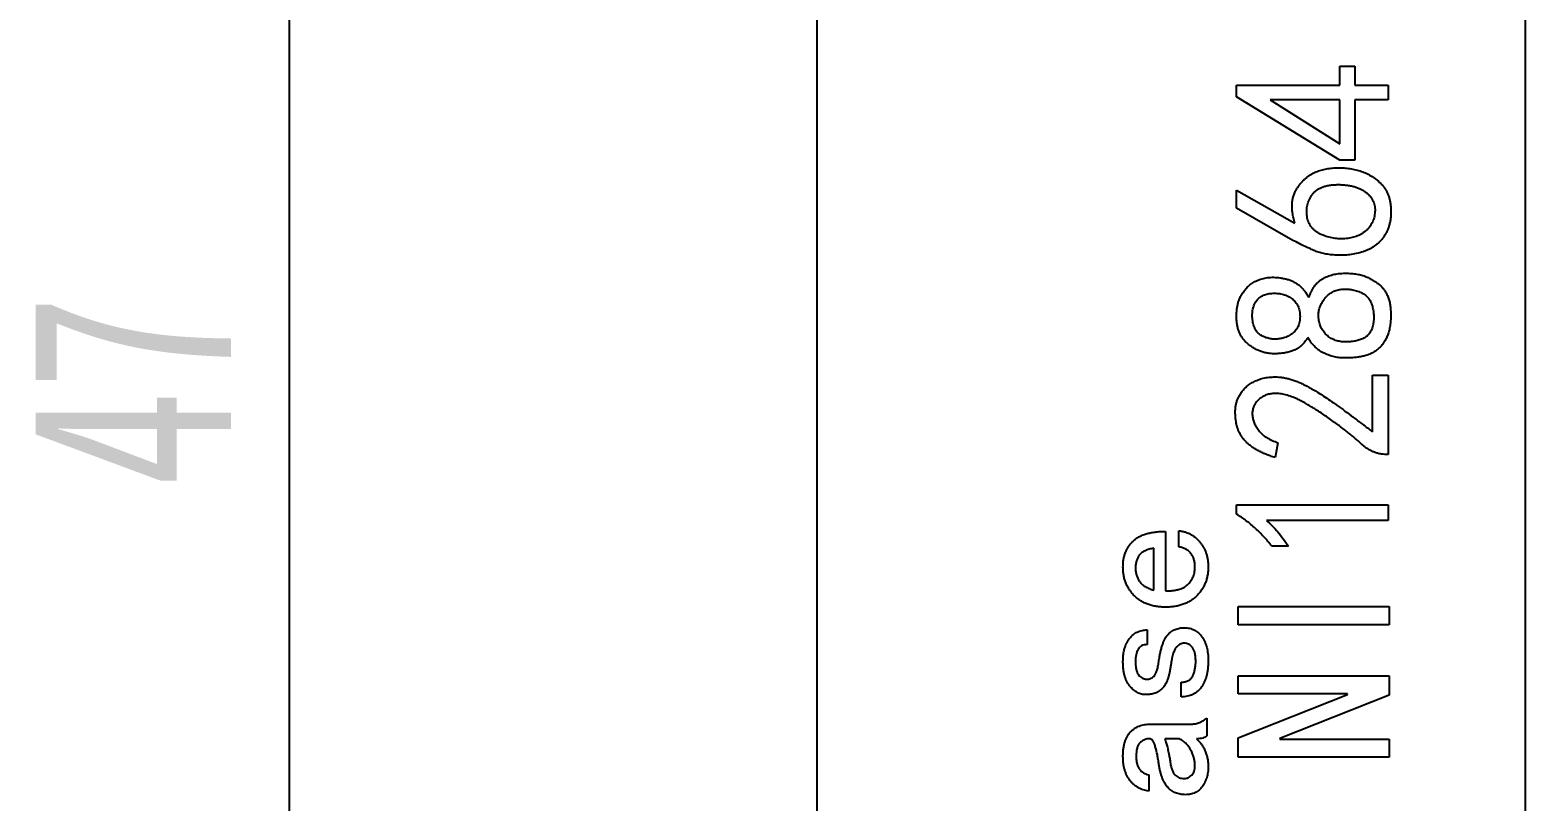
# Model space of a CAD drawing. Header units: millimetres. Extents: x 0 to 1189, y 0 to 841.
# Drawn here: x 325 to 384.5, y 368.1 to 398.8 of the extents above; entities that cross this region are included whole.
import ezdxf

# ---------------------------------------------------------------- set-up
doc = ezdxf.new("R2010")
doc.units = ezdxf.units.MM
doc.layers.add('文字层', color=3, linetype='Continuous')
doc.styles.add('SLDTEXTSTYLE5', font='TXT', dxfattribs={"width": 0.7})
doc.dimstyles.new('SLDDIMSTYLE2', dxfattribs={"dimtxt": 8, "dimasz": 4.08, "dimexe": 0, "dimexo": 0.0625, "dimgap": 2, "dimtad": 2, "dimlfac": 0.5, "dimrnd": 1e-09, "dimzin": 12, "dimdsep": 46, "dimtxsty": 'SLDTEXTSTYLE5', "dimsah": 1, "dimcen": 0.09, "dimadec": 0, "dimazin": 3, "dimtfac": 1, "dimtofl": 0, "dimtmove": 0, "dimatfit": 3, "dimfxl": 1, "dimfrac": 2, "dimtolj": 1, "dimtzin": 12, "dimarcsym": 0})

# ---------------------------------------------------------------- blocks, each defined once
blk = doc.blocks.new('_D_18')
at = {"layer": '文字层', "transparency": 16777216}
for p, q in [((353.136, 428.237), (333.322, 428.237)), ((335.322, 428.237), (335.322, 334.237)), ((367.136, 334.237), (333.322, 334.237))]:
    blk.add_line(p, q, dxfattribs=at)
for points in [[(335.322, 428.237), (334.814, 424.157), (335.83, 424.157)], [(335.322, 334.237), (335.83, 338.317), (334.814, 338.317)]]:
    blk.add_solid(points, dxfattribs=at)
at = {"layer": '文字层', "transparency": 16777216, "insert": (325.009, 380.612), "char_height": 8, "attachment_point": 1, "rotation": 90, "style": 'SLDTEXTSTYLE5'}
blk.add_mtext('47', dxfattribs=at)

msp = doc.modelspace()

# ---------------------------------------------------------------- linework, layer by layer
at = {"color": 7, "linetype": 'Continuous', "lineweight": 25}
for p, q in [((384.496, 417.837), (384.496, 344.637)), ((356.336, 357.837), (356.336, 415.037)), ((377.121, 397.314), (377.717, 397.314)), ((377.121, 396.566), (377.121, 397.314)), ((377.717, 397.314), (377.717, 396.566)), ((373.015, 396.566), (377.121, 396.566)), ((373.015, 396.098), (373.015, 396.566)), ((377.717, 396.566), (379.05, 396.566)), ((379.05, 396.566), (379.05, 395.973)), ((377.121, 393.571), (373.015, 396.098)), ((374.349, 395.973), (377.121, 394.226)), ((377.121, 395.973), (374.349, 395.973)), ((377.121, 394.226), (377.121, 395.973)), ((377.717, 395.973), (377.717, 393.571)), ((379.05, 395.973), (377.717, 395.973)), ((377.717, 393.571), (377.121, 393.571)), ((373.015, 392.386), (375.331, 391.076)), ((373.015, 391.669), (373.015, 392.386)), ((375.261, 390.39), (373.015, 391.669)), ((378.419, 385.026), (379.05, 385.026)), ((378.419, 382.78), (378.419, 385.026)), ((379.05, 385.026), (379.05, 381.876)), ((374.664, 382.343), (374.559, 381.751)), ((379.05, 381.876), (378.91, 381.876)), ((373.015, 379.879), (379.05, 379.879)), ((373.015, 379.505), (373.015, 379.879)), ((379.05, 379.879), (379.05, 379.256)), ((379.05, 379.256), (374.208, 379.256)), ((370.193, 378.817), (370.193, 376.449)), ((370.72, 378.203), (370.72, 378.846)), ((369.726, 376.478), (369.726, 378.145)), ((375.085, 378.226), (374.419, 378.226)), ((373.085, 375.108), (373.085, 375.825)), ((373.085, 375.825), (379.085, 375.825)), ((379.085, 375.825), (379.085, 375.108)), ((369.462, 374.899), (369.462, 374.314)), ((379.085, 375.108), (373.085, 375.108)), ((373.085, 372.363), (373.085, 373.08)), ((373.085, 373.08), (379.085, 373.08)), ((379.085, 373.08), (379.085, 372.3)), ((370.807, 372.238), (370.807, 372.823)), ((377.436, 372.363), (373.085, 372.363)), ((373.085, 370.616), (377.436, 372.332)), ((379.085, 372.3), (374.735, 370.585)), ((377.436, 372.332), (377.436, 372.363)), ((371.831, 371.39), (371.831, 370.688)), ((369.609, 371.156), (371.217, 371.156)), ((373.085, 369.837), (373.085, 370.616)), ((370.749, 370.571), (370.164, 370.571)), ((374.735, 370.585), (374.735, 370.554)), ((374.735, 370.554), (379.085, 370.554)), ((379.085, 370.554), (379.085, 369.837)), ((379.085, 369.837), (373.085, 369.837)), ((369.521, 369.139), (369.521, 368.495))]:
    msp.add_line(p, q, dxfattribs=at)
for points, knots in [([(375.331, 391.076), (375.313, 391.145), (375.277, 391.277), (375.242, 391.472), (375.223, 391.656), (375.222, 391.83), (375.241, 391.993), (375.275, 392.146), (375.327, 392.289), (375.399, 392.418), (375.479, 392.536), (375.563, 392.645), (375.648, 392.746), (375.737, 392.834), (375.827, 392.914), (375.922, 392.982), (376.019, 393.041), (376.153, 393.105), (376.326, 393.168), (376.542, 393.224), (376.766, 393.263), (376.998, 393.278), (377.233, 393.278), (377.468, 393.254), (377.7, 393.215), (377.929, 393.154), (378.153, 393.072), (378.365, 392.959), (378.567, 392.82), (378.724, 392.682), (378.841, 392.559), (378.917, 392.456), (378.984, 392.343), (379.04, 392.222), (379.086, 392.093), (379.119, 391.954), (379.144, 391.807), (379.157, 391.653), (379.162, 391.498), (379.153, 391.347), (379.137, 391.201), (379.11, 391.061), (379.07, 390.927), (379.023, 390.799), (378.962, 390.677), (378.893, 390.561), (378.816, 390.452), (378.729, 390.353), (378.636, 390.26), (378.534, 390.178), (378.425, 390.103), (378.306, 390.04), (378.182, 389.982), (378.006, 389.922), (377.785, 389.862), (377.519, 389.813), (377.256, 389.79), (377.083, 389.795), (376.997, 389.798)], [0, 0, 0, 0, 0.022107, 0.042779, 0.061998, 0.080038, 0.097099, 0.113385, 0.129006, 0.144421, 0.159469, 0.173793, 0.187549, 0.200592, 0.213186, 0.225233, 0.237096, 0.248561, 0.271564, 0.294692, 0.318351, 0.342694, 0.36738, 0.391904, 0.41641, 0.441119, 0.465884, 0.490882, 0.51624, 0.542576, 0.555916, 0.56929, 0.582851, 0.596749, 0.610991, 0.625795, 0.641337, 0.657682, 0.674099, 0.689854, 0.705147, 0.719937, 0.734488, 0.748697, 0.762891, 0.776941, 0.790943, 0.804596, 0.818311, 0.831911, 0.84568, 0.859579, 0.873903, 0.888574, 0.917661, 0.945782, 0.973142, 1, 1, 1, 1]), ([(378.155, 390.764), (378.182, 390.787), (378.235, 390.835), (378.304, 390.915), (378.364, 391), (378.417, 391.091), (378.457, 391.189), (378.489, 391.291), (378.513, 391.4), (378.525, 391.513), (378.529, 391.626), (378.517, 391.737), (378.494, 391.843), (378.456, 391.943), (378.404, 392.039), (378.341, 392.13), (378.262, 392.215), (378.174, 392.295), (378.072, 392.368), (377.958, 392.432), (377.833, 392.485), (377.698, 392.53), (377.551, 392.562), (377.394, 392.588), (377.226, 392.601), (377.051, 392.607), (376.877, 392.6), (376.714, 392.583), (376.564, 392.554), (376.43, 392.51), (376.308, 392.457), (376.201, 392.388), (376.107, 392.309), (376.031, 392.216), (375.967, 392.118), (375.913, 392.016), (375.87, 391.91), (375.839, 391.802), (375.816, 391.691), (375.808, 391.577), (375.809, 391.46), (375.82, 391.341), (375.842, 391.225), (375.88, 391.117), (375.926, 391.015), (375.986, 390.922), (376.06, 390.839), (376.144, 390.763), (376.241, 390.695), (376.385, 390.619), (376.577, 390.542), (376.817, 390.478), (377.063, 390.447), (377.271, 390.447), (377.436, 390.463), (377.556, 390.482), (377.67, 390.509), (377.778, 390.544), (377.881, 390.587), (377.979, 390.638), (378.07, 390.697), (378.127, 390.741), (378.155, 390.764)], [0, 0, 0, 0, 0.013771, 0.02721, 0.040453, 0.053861, 0.067204, 0.080985, 0.095109, 0.109838, 0.124477, 0.138692, 0.152329, 0.166013, 0.179777, 0.193987, 0.208586, 0.224013, 0.239982, 0.256588, 0.273949, 0.291987, 0.311271, 0.331476, 0.353008, 0.375968, 0.398601, 0.419684, 0.439025, 0.457012, 0.473983, 0.489991, 0.505558, 0.520783, 0.535912, 0.550567, 0.565113, 0.579482, 0.593898, 0.608413, 0.623382, 0.638755, 0.654019, 0.668587, 0.682723, 0.696792, 0.710935, 0.725299, 0.740341, 0.756042, 0.787975, 0.819438, 0.850958, 0.883055, 0.89909, 0.914593, 0.929477, 0.943992, 0.958231, 0.972289, 0.986129, 1, 1, 1, 1]), ([(376.997, 389.798), (376.915, 389.804), (376.758, 389.816), (376.533, 389.852), (376.327, 389.901), (376.135, 389.967), (375.943, 390.052), (375.734, 390.147), (375.504, 390.262), (375.345, 390.346), (375.261, 390.39)], [0, 0, 0, 0, 0.132398, 0.255316, 0.368612, 0.474634, 0.583676, 0.707955, 0.846596, 1, 1, 1, 1]), ([(375.892, 388.113), (375.907, 388.156), (375.937, 388.24), (375.99, 388.358), (376.049, 388.466), (376.113, 388.566), (376.186, 388.654), (376.262, 388.734), (376.346, 388.803), (376.465, 388.884), (376.631, 388.964), (376.847, 389.031), (377.082, 389.073), (377.33, 389.084), (377.573, 389.074), (377.798, 389.05), (377.997, 389.007), (378.17, 388.945), (378.322, 388.871), (378.461, 388.795), (378.587, 388.716), (378.7, 388.63), (378.803, 388.536), (378.891, 388.425), (378.97, 388.3), (379.036, 388.158), (379.092, 387.999), (379.128, 387.82), (379.151, 387.622), (379.158, 387.411), (379.151, 387.198), (379.127, 386.995), (379.091, 386.806), (379.036, 386.634), (378.967, 386.475), (378.882, 386.331), (378.783, 386.199), (378.667, 386.084), (378.538, 385.984), (378.398, 385.899), (378.246, 385.834), (378.083, 385.786), (377.91, 385.754), (377.727, 385.729), (377.533, 385.715), (377.399, 385.713), (377.331, 385.712)], [0, 0, 0, 0, 0.017929, 0.035069, 0.051282, 0.066905, 0.081924, 0.096497, 0.110767, 0.124866, 0.153589, 0.183134, 0.214529, 0.24806, 0.281054, 0.31096, 0.33754, 0.361602, 0.383648, 0.404631, 0.424164, 0.442676, 0.460779, 0.479338, 0.498779, 0.51929, 0.541285, 0.565333, 0.591447, 0.620144, 0.649013, 0.67598, 0.701205, 0.724993, 0.747678, 0.769619, 0.791188, 0.812803, 0.834341, 0.855752, 0.877444, 0.899666, 0.922769, 0.947201, 0.972858, 1, 1, 1, 1]), ([(375.857, 386.523), (375.817, 386.464), (375.739, 386.353), (375.606, 386.211), (375.465, 386.1), (375.315, 386.02), (375.157, 385.965), (374.991, 385.923), (374.814, 385.895), (374.63, 385.881), (374.447, 385.88), (374.273, 385.896), (374.111, 385.926), (373.963, 385.974), (373.823, 386.036), (373.689, 386.112), (373.558, 386.201), (373.436, 386.302), (373.323, 386.412), (373.228, 386.53), (373.154, 386.656), (373.099, 386.787), (373.063, 386.924), (373.035, 387.065), (373.018, 387.213), (373.014, 387.364), (373.017, 387.515), (373.032, 387.659), (373.052, 387.796), (373.083, 387.928), (373.13, 388.058), (373.195, 388.189), (373.28, 388.324), (373.382, 388.461), (373.506, 388.593), (373.661, 388.704), (373.836, 388.797), (374, 388.854), (374.141, 388.891), (374.253, 388.909), (374.37, 388.919), (374.49, 388.922), (374.616, 388.915), (374.745, 388.901), (374.88, 388.879), (375.016, 388.848), (375.152, 388.808), (375.281, 388.75), (375.403, 388.679), (375.518, 388.595), (375.624, 388.494), (375.723, 388.381), (375.813, 388.254), (375.866, 388.161), (375.892, 388.113)], [0, 0, 0, 0, 0.026411, 0.050362, 0.072422, 0.092907, 0.113308, 0.134424, 0.156637, 0.179921, 0.202977, 0.224669, 0.244874, 0.263995, 0.28269, 0.301749, 0.321246, 0.341291, 0.361015, 0.379724, 0.397504, 0.414991, 0.432399, 0.450296, 0.468635, 0.487671, 0.506542, 0.524526, 0.54165, 0.558075, 0.574853, 0.592807, 0.612581, 0.633992, 0.65657, 0.679756, 0.704207, 0.73042, 0.744224, 0.758272, 0.77268, 0.787678, 0.803177, 0.819397, 0.836228, 0.853751, 0.871449, 0.888917, 0.906255, 0.923894, 0.941803, 0.960428, 0.97962, 1, 1, 1, 1]), ([(377.296, 386.351), (377.364, 386.348), (377.496, 386.351), (377.688, 386.37), (377.867, 386.413), (378.006, 386.461), (378.108, 386.513), (378.178, 386.559), (378.24, 386.612), (378.293, 386.674), (378.34, 386.742), (378.381, 386.818), (378.413, 386.902), (378.445, 387.022), (378.472, 387.18), (378.48, 387.375), (378.462, 387.573), (378.43, 387.738), (378.39, 387.867), (378.351, 387.957), (378.302, 388.04), (378.245, 388.115), (378.178, 388.181), (378.103, 388.24), (378.019, 388.291), (377.897, 388.347), (377.738, 388.4), (377.544, 388.441), (377.349, 388.455), (377.187, 388.448), (377.061, 388.425), (376.969, 388.401), (376.882, 388.366), (376.799, 388.32), (376.719, 388.268), (376.643, 388.205), (376.572, 388.132), (376.482, 388.025), (376.389, 387.882), (376.311, 387.695), (376.273, 387.5), (376.273, 387.303), (376.305, 387.11), (376.368, 386.93), (376.466, 386.769), (376.59, 386.627), (376.74, 386.51), (376.909, 386.423), (377.097, 386.368), (377.228, 386.354), (377.296, 386.351)], [0, 0, 0, 0, 0.029602, 0.05748, 0.08382, 0.109286, 0.121597, 0.133571, 0.14533, 0.157089, 0.169013, 0.181411, 0.194365, 0.207858, 0.235785, 0.26371, 0.292472, 0.322088, 0.336934, 0.351119, 0.364894, 0.378469, 0.392067, 0.405759, 0.419889, 0.43465, 0.464102, 0.492794, 0.520774, 0.548906, 0.562885, 0.57656, 0.590179, 0.603675, 0.617689, 0.631883, 0.646681, 0.661937, 0.692216, 0.720961, 0.749209, 0.778055, 0.806539, 0.833793, 0.860597, 0.88798, 0.915512, 0.942663, 0.970581, 1, 1, 1, 1]), ([(374.559, 386.46), (374.617, 386.461), (374.733, 386.47), (374.904, 386.511), (375.07, 386.581), (375.202, 386.659), (375.301, 386.735), (375.365, 386.802), (375.42, 386.877), (375.464, 386.96), (375.5, 387.05), (375.524, 387.148), (375.538, 387.254), (375.543, 387.365), (375.538, 387.476), (375.524, 387.583), (375.5, 387.683), (375.464, 387.774), (375.42, 387.86), (375.365, 387.936), (375.301, 388.006), (375.202, 388.088), (375.063, 388.173), (374.879, 388.244), (374.679, 388.283), (374.506, 388.289), (374.366, 388.279), (374.267, 388.263), (374.175, 388.24), (374.09, 388.209), (374.012, 388.17), (373.941, 388.122), (373.877, 388.068), (373.821, 388.005), (373.771, 387.936), (373.731, 387.86), (373.697, 387.779), (373.671, 387.692), (373.653, 387.599), (373.643, 387.5), (373.64, 387.395), (373.646, 387.287), (373.657, 387.18), (373.676, 387.079), (373.703, 386.987), (373.737, 386.902), (373.777, 386.825), (373.826, 386.758), (373.88, 386.697), (373.965, 386.63), (374.08, 386.562), (374.23, 386.503), (374.391, 386.468), (374.502, 386.46), (374.559, 386.46)], [0, 0, 0, 0, 0.029061, 0.058164, 0.088132, 0.119278, 0.135093, 0.150494, 0.165912, 0.181502, 0.197637, 0.214485, 0.232285, 0.251251, 0.270216, 0.288233, 0.305292, 0.32163, 0.337604, 0.353375, 0.369093, 0.38532, 0.417775, 0.450451, 0.483976, 0.519496, 0.5374, 0.554155, 0.569894, 0.584983, 0.599591, 0.613723, 0.627777, 0.64181, 0.656012, 0.670333, 0.684973, 0.7002, 0.715958, 0.7326, 0.750026, 0.768556, 0.786953, 0.804036, 0.820159, 0.835404, 0.849725, 0.863623, 0.877187, 0.890655, 0.917507, 0.944196, 0.971406, 1, 1, 1, 1]), ([(377.331, 385.712), (377.261, 385.714), (377.121, 385.719), (376.912, 385.755), (376.706, 385.814), (376.503, 385.895), (376.31, 386.003), (376.136, 386.146), (375.982, 386.319), (375.9, 386.454), (375.857, 386.523)], [0, 0, 0, 0, 0.1186153, 0.2379742, 0.3588198, 0.4825766, 0.6071179, 0.733145, 0.8628953, 1, 1, 1, 1]), ([(372.98, 383.31), (372.976, 383.361), (372.967, 383.459), (372.965, 383.604), (372.974, 383.741), (372.995, 383.872), (373.03, 384.001), (373.085, 384.129), (373.155, 384.259), (373.242, 384.391), (373.35, 384.519), (373.486, 384.634), (373.644, 384.738), (373.825, 384.828), (374.027, 384.903), (374.252, 384.945), (374.496, 384.963), (374.711, 384.954), (374.894, 384.931), (375.04, 384.901), (375.193, 384.859), (375.352, 384.803), (375.518, 384.738), (375.69, 384.657), (375.869, 384.567), (376.058, 384.461), (376.263, 384.337), (376.492, 384.189), (376.747, 384.016), (377.03, 383.818), (377.339, 383.595), (377.676, 383.346), (378.039, 383.072), (378.289, 382.88), (378.419, 382.78)], [0, 0, 0, 0, 0.02141, 0.0416631, 0.0608632, 0.0791604, 0.0975311, 0.1169132, 0.1376487, 0.1597624, 0.1833122, 0.2078913, 0.234357, 0.2627523, 0.2929932, 0.3248034, 0.3590175, 0.3957196, 0.4154084, 0.4364483, 0.4585793, 0.4821207, 0.5072601, 0.5337911, 0.5620236, 0.5916715, 0.6249019, 0.6630625, 0.7064302, 0.7547692, 0.8083457, 0.8670609, 0.931029, 1, 1, 1, 1]), ([(378.91, 381.876), (378.867, 381.88), (378.781, 381.888), (378.653, 381.912), (378.53, 381.951), (378.408, 381.998), (378.291, 382.06), (378.177, 382.132), (378.067, 382.217), (377.959, 382.314), (377.847, 382.422), (377.719, 382.533), (377.577, 382.652), (377.419, 382.776), (377.247, 382.908), (377.061, 383.048), (376.859, 383.193), (376.647, 383.341), (376.435, 383.489), (376.229, 383.623), (376.038, 383.746), (375.859, 383.854), (375.692, 383.949), (375.537, 384.03), (375.396, 384.098), (375.227, 384.167), (375.033, 384.233), (374.813, 384.284), (374.609, 384.307), (374.422, 384.298), (374.252, 384.261), (374.097, 384.2), (373.958, 384.111), (373.836, 384.001), (373.738, 383.872), (373.673, 383.729), (373.639, 383.577), (373.642, 383.417), (373.674, 383.256), (373.732, 383.096), (373.818, 382.941), (373.926, 382.79), (374.065, 382.649), (374.236, 382.527), (374.439, 382.423), (374.587, 382.371), (374.664, 382.343)], [0, 0, 0, 0, 0.016204, 0.032124, 0.048122, 0.064243, 0.080597, 0.097175, 0.114409, 0.132092, 0.151238, 0.172238, 0.195108, 0.219986, 0.246982, 0.275748, 0.306549, 0.339391, 0.37205, 0.402516, 0.43062, 0.456557, 0.480431, 0.502043, 0.521495, 0.538753, 0.56967, 0.59757, 0.622667, 0.645566, 0.666828, 0.687136, 0.707333, 0.727854, 0.747987, 0.766942, 0.785897, 0.805548, 0.825891, 0.846779, 0.868401, 0.891468, 0.915727, 0.941566, 0.969517, 1, 1, 1, 1]), ([(374.559, 381.751), (374.494, 381.772), (374.367, 381.813), (374.186, 381.882), (374.018, 381.954), (373.864, 382.032), (373.722, 382.114), (373.596, 382.201), (373.482, 382.292), (373.383, 382.388), (373.295, 382.488), (373.22, 382.593), (373.152, 382.701), (373.097, 382.814), (373.05, 382.932), (373.018, 383.054), (372.992, 383.181), (372.984, 383.267), (372.98, 383.31)], [0, 0, 0, 0, 0.086419, 0.167725, 0.244588, 0.317428, 0.385766, 0.450199, 0.511231, 0.568827, 0.624614, 0.678621, 0.731865, 0.784906, 0.837685, 0.890991, 0.945014, 1, 1, 1, 1]), ([(374.419, 378.226), (374.369, 378.291), (374.269, 378.419), (374.109, 378.6), (373.944, 378.773), (373.771, 378.937), (373.592, 379.093), (373.406, 379.24), (373.215, 379.379), (373.082, 379.463), (373.015, 379.505)], [0, 0, 0, 0, 0.127876, 0.2547171, 0.3798835, 0.5040877, 0.62856, 0.7526112, 0.8759638, 1, 1, 1, 1]), ([(374.208, 379.256), (374.285, 379.185), (374.442, 379.04), (374.661, 378.793), (374.88, 378.522), (375.016, 378.327), (375.085, 378.226)], [0, 0, 0, 0, 0.23053, 0.473504, 0.729209, 1, 1, 1, 1]), ([(368.498, 377.414), (368.499, 377.464), (368.501, 377.562), (368.52, 377.706), (368.55, 377.843), (368.594, 377.973), (368.649, 378.096), (368.718, 378.212), (368.798, 378.322), (368.891, 378.425), (368.998, 378.518), (369.122, 378.599), (369.262, 378.666), (369.418, 378.723), (369.589, 378.765), (369.777, 378.795), (369.98, 378.813), (370.12, 378.816), (370.193, 378.817)], [0, 0, 0, 0, 0.060109, 0.117608, 0.173373, 0.227612, 0.281173, 0.334819, 0.388913, 0.443666, 0.500322, 0.558678, 0.620125, 0.685863, 0.756279, 0.831567, 0.91269, 1, 1, 1, 1]), ([(370.72, 378.846), (370.763, 378.84), (370.847, 378.828), (370.97, 378.798), (371.086, 378.755), (371.196, 378.702), (371.299, 378.638), (371.397, 378.563), (371.486, 378.475), (371.57, 378.379), (371.644, 378.275), (371.71, 378.166), (371.766, 378.052), (371.811, 377.933), (371.846, 377.809), (371.87, 377.681), (371.886, 377.549), (371.888, 377.459), (371.889, 377.414)], [0, 0, 0, 0, 0.064209, 0.125722, 0.186404, 0.246218, 0.305804, 0.365808, 0.427231, 0.489937, 0.553674, 0.615811, 0.678008, 0.740746, 0.803323, 0.86738, 0.932811, 1, 1, 1, 1]), ([(369.726, 378.145), (369.693, 378.139), (369.629, 378.128), (369.538, 378.109), (369.455, 378.082), (369.38, 378.051), (369.311, 378.017), (369.251, 377.976), (369.199, 377.932), (369.139, 377.866), (369.08, 377.773), (369.031, 377.646), (368.999, 377.505), (368.996, 377.407), (368.995, 377.355)], [0, 0, 0, 0, 0.08314, 0.160635, 0.23235, 0.30053, 0.363311, 0.422958, 0.479761, 0.53454, 0.642616, 0.754067, 0.871969, 1, 1, 1, 1]), ([(371.363, 377.414), (371.361, 377.465), (371.358, 377.564), (371.327, 377.705), (371.276, 377.831), (371.205, 377.942), (371.114, 378.038), (371, 378.113), (370.868, 378.171), (370.77, 378.192), (370.72, 378.203)], [0, 0, 0, 0, 0.137373, 0.263876, 0.383821, 0.499783, 0.615177, 0.734072, 0.86161, 1, 1, 1, 1]), ([(370.193, 375.805), (370.129, 375.807), (370.005, 375.81), (369.822, 375.83), (369.65, 375.866), (369.489, 375.916), (369.337, 375.978), (369.197, 376.057), (369.067, 376.15), (368.949, 376.256), (368.842, 376.373), (368.75, 376.499), (368.671, 376.631), (368.609, 376.773), (368.559, 376.922), (368.523, 377.079), (368.502, 377.244), (368.499, 377.356), (368.498, 377.414)], [0, 0, 0, 0, 0.072844, 0.14237, 0.208746, 0.272479, 0.334416, 0.395167, 0.455305, 0.515887, 0.575859, 0.634996, 0.693251, 0.75179, 0.811219, 0.87197, 0.934963, 1, 1, 1, 1]), ([(368.995, 377.355), (368.996, 377.307), (368.999, 377.213), (369.032, 377.077), (369.081, 376.947), (369.14, 376.846), (369.199, 376.771), (369.251, 376.718), (369.311, 376.668), (369.379, 376.622), (369.454, 376.58), (369.538, 376.542), (369.629, 376.508), (369.693, 376.488), (369.726, 376.478)], [0, 0, 0, 0, 0.1154263, 0.2263296, 0.3376336, 0.4498536, 0.5076245, 0.5674661, 0.630019, 0.6953513, 0.765259, 0.8382558, 0.9166763, 1, 1, 1, 1]), ([(370.193, 376.449), (370.245, 376.449), (370.345, 376.451), (370.488, 376.464), (370.619, 376.485), (370.739, 376.515), (370.847, 376.554), (370.944, 376.601), (371.029, 376.658), (371.101, 376.724), (371.162, 376.796), (371.216, 376.872), (371.261, 376.952), (371.299, 377.037), (371.328, 377.125), (371.348, 377.218), (371.36, 377.314), (371.362, 377.38), (371.363, 377.414)], [0, 0, 0, 0, 0.0896567, 0.1727255, 0.2495881, 0.3207261, 0.3867467, 0.4489695, 0.5072009, 0.5631025, 0.6177571, 0.6713081, 0.724635, 0.7773879, 0.8314935, 0.8860798, 0.9416607, 1, 1, 1, 1]), ([(371.889, 377.414), (371.888, 377.356), (371.885, 377.244), (371.864, 377.079), (371.828, 376.922), (371.778, 376.773), (371.714, 376.632), (371.635, 376.499), (371.543, 376.373), (371.437, 376.256), (371.32, 376.15), (371.19, 376.057), (371.049, 375.978), (370.898, 375.916), (370.737, 375.866), (370.565, 375.83), (370.382, 375.81), (370.257, 375.807), (370.193, 375.805)], [0, 0, 0, 0, 0.065046, 0.128048, 0.188807, 0.248244, 0.30696, 0.365223, 0.424369, 0.484348, 0.544633, 0.604778, 0.665538, 0.727484, 0.791226, 0.85761, 0.927146, 1, 1, 1, 1]), ([(368.498, 373.642), (368.498, 373.689), (368.5, 373.782), (368.512, 373.917), (368.532, 374.044), (368.562, 374.163), (368.598, 374.275), (368.644, 374.379), (368.697, 374.475), (368.759, 374.562), (368.826, 374.642), (368.902, 374.71), (368.981, 374.77), (369.068, 374.816), (369.158, 374.853), (369.255, 374.881), (369.357, 374.896), (369.427, 374.898), (369.462, 374.899)], [0, 0, 0, 0, 0.079608, 0.155828, 0.227826, 0.296624, 0.361931, 0.425579, 0.486759, 0.54692, 0.605491, 0.662244, 0.717398, 0.772031, 0.826512, 0.882664, 0.93979, 1, 1, 1, 1]), ([(369.93, 373.7), (369.94, 373.761), (369.959, 373.878), (369.995, 374.044), (370.034, 374.196), (370.077, 374.332), (370.124, 374.453), (370.176, 374.559), (370.232, 374.648), (370.292, 374.723), (370.358, 374.786), (370.427, 374.839), (370.5, 374.885), (370.577, 374.922), (370.658, 374.951), (370.743, 374.972), (370.832, 374.984), (370.893, 374.986), (370.924, 374.987)], [0, 0, 0, 0, 0.102435, 0.197066, 0.283921, 0.362778, 0.43452, 0.499548, 0.557889, 0.610438, 0.659729, 0.70816, 0.755672, 0.80243, 0.850324, 0.898561, 0.948271, 1, 1, 1, 1]), ([(370.924, 374.987), (370.962, 374.986), (371.036, 374.984), (371.144, 374.966), (371.243, 374.937), (371.338, 374.898), (371.425, 374.845), (371.505, 374.782), (371.578, 374.707), (371.642, 374.621), (371.7, 374.527), (371.752, 374.427), (371.793, 374.32), (371.83, 374.208), (371.856, 374.089), (371.876, 373.965), (371.886, 373.835), (371.888, 373.746), (371.889, 373.7)], [0, 0, 0, 0, 0.062966, 0.122445, 0.179877, 0.235723, 0.291606, 0.347455, 0.405065, 0.464487, 0.525822, 0.587705, 0.650884, 0.716241, 0.783227, 0.852359, 0.924488, 1, 1, 1, 1]), ([(369.462, 374.314), (369.422, 374.312), (369.345, 374.308), (369.239, 374.272), (369.153, 374.21), (369.092, 374.123), (369.048, 374.021), (369.018, 373.905), (368.998, 373.778), (368.996, 373.688), (368.995, 373.642)], [0, 0, 0, 0, 0.1308564, 0.2466961, 0.3548396, 0.4662347, 0.5844143, 0.7121969, 0.8498411, 1, 1, 1, 1]), ([(370.924, 374.373), (370.9, 374.371), (370.849, 374.368), (370.775, 374.337), (370.701, 374.29), (370.64, 374.238), (370.593, 374.181), (370.56, 374.123), (370.527, 374.052), (370.499, 373.967), (370.469, 373.869), (370.444, 373.756), (370.419, 373.631), (370.405, 373.542), (370.398, 373.495)], [0, 0, 0, 0, 0.06574, 0.136669, 0.21371, 0.301422, 0.351944, 0.411765, 0.481512, 0.56193, 0.654409, 0.757448, 0.872664, 1, 1, 1, 1]), ([(371.392, 373.671), (371.391, 373.726), (371.387, 373.829), (371.365, 373.974), (371.323, 374.096), (371.265, 374.197), (371.194, 374.275), (371.113, 374.333), (371.022, 374.367), (370.957, 374.371), (370.924, 374.373)], [0, 0, 0, 0, 0.174519, 0.327953, 0.462848, 0.583591, 0.69396, 0.796062, 0.896174, 1, 1, 1, 1]), ([(369.404, 372.326), (369.375, 372.327), (369.317, 372.329), (369.232, 372.344), (369.15, 372.372), (369.07, 372.41), (368.991, 372.456), (368.916, 372.515), (368.843, 372.583), (368.773, 372.662), (368.707, 372.75), (368.651, 372.849), (368.603, 372.958), (368.565, 373.077), (368.534, 373.205), (368.513, 373.342), (368.5, 373.489), (368.498, 373.59), (368.498, 373.642)], [0, 0, 0, 0, 0.048871, 0.097187, 0.145966, 0.195065, 0.246195, 0.299242, 0.35576, 0.415354, 0.477303, 0.541205, 0.607815, 0.677803, 0.751151, 0.829537, 0.91217, 1, 1, 1, 1]), ([(368.995, 373.642), (368.995, 373.611), (368.996, 373.552), (369.003, 373.467), (369.012, 373.389), (369.026, 373.318), (369.044, 373.253), (369.067, 373.195), (369.093, 373.144), (369.134, 373.087), (369.191, 373.03), (369.266, 372.978), (369.348, 372.945), (369.405, 372.942), (369.433, 372.94)], [0, 0, 0, 0, 0.099502, 0.191055, 0.275971, 0.353547, 0.426528, 0.493245, 0.555546, 0.612687, 0.71944, 0.815518, 0.908112, 1, 1, 1, 1]), ([(369.433, 372.94), (369.466, 372.941), (369.528, 372.944), (369.617, 372.973), (369.694, 373.02), (369.748, 373.074), (369.785, 373.129), (369.812, 373.181), (369.835, 373.244), (369.86, 373.315), (369.879, 373.398), (369.899, 373.49), (369.916, 373.592), (369.925, 373.663), (369.93, 373.7)], [0, 0, 0, 0, 0.095771, 0.185926, 0.272499, 0.361925, 0.411272, 0.469276, 0.534758, 0.609321, 0.693281, 0.7864, 0.888594, 1, 1, 1, 1]), ([(371.889, 373.7), (371.889, 373.643), (371.887, 373.533), (371.874, 373.373), (371.853, 373.222), (371.822, 373.081), (371.784, 372.95), (371.735, 372.829), (371.679, 372.718), (371.614, 372.618), (371.539, 372.529), (371.46, 372.45), (371.37, 372.385), (371.272, 372.331), (371.167, 372.288), (371.054, 372.26), (370.933, 372.24), (370.85, 372.239), (370.807, 372.238)], [0, 0, 0, 0, 0.082539, 0.160577, 0.234382, 0.304271, 0.370115, 0.433064, 0.493235, 0.55096, 0.606947, 0.661209, 0.714609, 0.768005, 0.82295, 0.878911, 0.937929, 1, 1, 1, 1]), ([(370.807, 372.823), (370.836, 372.824), (370.89, 372.826), (370.967, 372.836), (371.037, 372.856), (371.1, 372.883), (371.156, 372.917), (371.204, 372.961), (371.245, 373.012), (371.288, 373.092), (371.33, 373.204), (371.366, 373.348), (371.388, 373.506), (371.391, 373.614), (371.392, 373.671)], [0, 0, 0, 0, 0.07181, 0.137733, 0.19886, 0.256087, 0.311443, 0.366117, 0.420394, 0.477191, 0.59654, 0.722756, 0.856425, 1, 1, 1, 1]), ([(370.398, 373.495), (370.39, 373.442), (370.375, 373.338), (370.346, 373.189), (370.312, 373.054), (370.273, 372.931), (370.229, 372.822), (370.18, 372.726), (370.124, 372.644), (370.064, 372.573), (369.998, 372.515), (369.927, 372.464), (369.853, 372.421), (369.773, 372.386), (369.688, 372.359), (369.598, 372.339), (369.502, 372.329), (369.437, 372.327), (369.404, 372.326)], [0, 0, 0, 0, 0.095003, 0.182992, 0.2643, 0.338432, 0.40712, 0.469691, 0.526843, 0.580018, 0.630884, 0.680549, 0.730806, 0.781032, 0.832646, 0.886163, 0.941972, 1, 1, 1, 1]), ([(371.217, 371.156), (371.245, 371.157), (371.302, 371.157), (371.384, 371.171), (371.464, 371.187), (371.565, 371.223), (371.691, 371.287), (371.783, 371.355), (371.831, 371.39)], [0, 0, 0, 0, 0.127656, 0.251654, 0.372328, 0.490292, 0.734373, 1, 1, 1, 1]), ([(368.498, 369.87), (368.498, 369.922), (368.499, 370.022), (368.514, 370.168), (368.536, 370.305), (368.569, 370.431), (368.608, 370.547), (368.659, 370.653), (368.719, 370.749), (368.788, 370.836), (368.865, 370.912), (368.95, 370.977), (369.042, 371.033), (369.141, 371.079), (369.248, 371.113), (369.362, 371.138), (369.483, 371.153), (369.566, 371.155), (369.609, 371.156)], [0, 0, 0, 0, 0.0805144, 0.1557602, 0.2271545, 0.2941213, 0.3568715, 0.4176183, 0.4756187, 0.5320937, 0.5878198, 0.6428208, 0.6977451, 0.7537619, 0.8113813, 0.8714585, 0.9339892, 1, 1, 1, 1]), ([(371.831, 370.688), (371.809, 370.67), (371.76, 370.631), (371.665, 370.596), (371.55, 370.575), (371.467, 370.573), (371.421, 370.571)], [0, 0, 0, 0, 0.197496, 0.425197, 0.688609, 1, 1, 1, 1]), ([(369.55, 370.571), (369.521, 370.57), (369.461, 370.566), (369.371, 370.541), (369.284, 370.497), (369.211, 370.451), (369.156, 370.402), (369.12, 370.354), (369.09, 370.296), (369.066, 370.229), (369.047, 370.153), (369.033, 370.067), (369.026, 369.972), (369.025, 369.905), (369.024, 369.87)], [0, 0, 0, 0, 0.088439, 0.179638, 0.277318, 0.382495, 0.438629, 0.497523, 0.562653, 0.633111, 0.711644, 0.798636, 0.894554, 1, 1, 1, 1]), ([(369.93, 369.548), (369.92, 369.614), (369.901, 369.742), (369.866, 369.928), (369.829, 370.101), (369.793, 370.236), (369.764, 370.334), (369.738, 370.396), (369.713, 370.45), (369.685, 370.494), (369.654, 370.528), (369.621, 370.552), (369.587, 370.57), (369.562, 370.571), (369.55, 370.571)], [0, 0, 0, 0, 0.175574, 0.340426, 0.495627, 0.639742, 0.706277, 0.764521, 0.816224, 0.861431, 0.901016, 0.936268, 0.9685, 1, 1, 1, 1]), ([(370.164, 370.571), (370.183, 370.514), (370.22, 370.403), (370.261, 370.259), (370.291, 370.132), (370.316, 370.01), (370.343, 369.862), (370.36, 369.753), (370.369, 369.694)], [0, 0, 0, 0, 0.2004303, 0.3900409, 0.4974689, 0.6347115, 0.8018725, 1, 1, 1, 1]), ([(371.363, 369.519), (371.361, 369.564), (371.358, 369.656), (371.327, 369.797), (371.282, 369.942), (371.219, 370.091), (371.136, 370.236), (371.03, 370.368), (370.899, 370.48), (370.8, 370.541), (370.749, 370.571)], [0, 0, 0, 0, 0.105462, 0.21715, 0.336335, 0.464497, 0.596091, 0.727052, 0.86063, 1, 1, 1, 1]), ([(371.421, 370.571), (371.459, 370.536), (371.533, 370.466), (371.629, 370.347), (371.709, 370.216), (371.775, 370.075), (371.825, 369.927), (371.863, 369.775), (371.885, 369.619), (371.888, 369.513), (371.889, 369.46)], [0, 0, 0, 0, 0.123886, 0.245993, 0.368878, 0.494045, 0.620291, 0.745867, 0.871724, 1, 1, 1, 1]), ([(369.521, 368.495), (369.483, 368.501), (369.408, 368.512), (369.3, 368.542), (369.196, 368.58), (369.1, 368.629), (369.008, 368.687), (368.924, 368.754), (368.845, 368.832), (368.773, 368.918), (368.708, 369.014), (368.652, 369.116), (368.604, 369.225), (368.565, 369.341), (368.534, 369.463), (368.513, 369.593), (368.5, 369.729), (368.498, 369.822), (368.498, 369.87)], [0, 0, 0, 0, 0.061036, 0.120381, 0.177849, 0.234988, 0.291894, 0.348981, 0.406915, 0.466702, 0.527724, 0.589271, 0.651866, 0.716547, 0.782691, 0.852391, 0.924338, 1, 1, 1, 1]), ([(369.024, 369.87), (369.025, 369.815), (369.028, 369.713), (369.051, 369.571), (369.091, 369.452), (369.151, 369.356), (369.226, 369.281), (369.313, 369.22), (369.411, 369.17), (369.484, 369.149), (369.521, 369.139)], [0, 0, 0, 0, 0.168601, 0.314513, 0.44217, 0.55386, 0.6603, 0.768271, 0.880466, 1, 1, 1, 1]), ([(370.983, 368.349), (370.947, 368.35), (370.877, 368.351), (370.776, 368.366), (370.679, 368.388), (370.589, 368.422), (370.502, 368.461), (370.423, 368.513), (370.348, 368.572), (370.279, 368.641), (370.216, 368.72), (370.159, 368.809), (370.106, 368.907), (370.06, 369.016), (370.019, 369.135), (369.983, 369.264), (369.953, 369.402), (369.938, 369.499), (369.93, 369.548)], [0, 0, 0, 0, 0.060642, 0.118115, 0.174083, 0.228099, 0.281491, 0.334629, 0.388635, 0.443165, 0.499752, 0.55951, 0.621939, 0.688562, 0.75979, 0.834783, 0.914977, 1, 1, 1, 1]), ([(370.369, 369.694), (370.374, 369.659), (370.384, 369.592), (370.402, 369.497), (370.424, 369.411), (370.447, 369.334), (370.474, 369.267), (370.505, 369.21), (370.536, 369.162), (370.583, 369.112), (370.649, 369.064), (370.734, 369.022), (370.827, 368.998), (370.891, 368.994), (370.924, 368.992)], [0, 0, 0, 0, 0.106366, 0.203493, 0.291804, 0.37132, 0.443764, 0.507765, 0.565476, 0.616868, 0.712882, 0.806906, 0.901005, 1, 1, 1, 1]), ([(370.924, 368.992), (370.953, 368.994), (371.009, 368.998), (371.091, 369.022), (371.165, 369.065), (371.235, 369.122), (371.292, 369.198), (371.336, 369.29), (371.358, 369.4), (371.361, 369.478), (371.363, 369.519)], [0, 0, 0, 0, 0.110398, 0.219094, 0.328771, 0.444687, 0.567189, 0.696308, 0.839097, 1, 1, 1, 1]), ([(371.889, 369.46), (371.889, 369.422), (371.888, 369.347), (371.877, 369.236), (371.858, 369.131), (371.832, 369.03), (371.8, 368.933), (371.76, 368.84), (371.712, 368.752), (371.657, 368.67), (371.596, 368.594), (371.527, 368.529), (371.452, 368.474), (371.371, 368.427), (371.283, 368.393), (371.188, 368.368), (371.088, 368.352), (371.018, 368.35), (370.983, 368.349)], [0, 0, 0, 0, 0.071177, 0.139969, 0.206069, 0.270537, 0.333578, 0.395802, 0.457674, 0.519107, 0.579699, 0.638095, 0.695686, 0.752799, 0.811256, 0.871009, 0.934135, 1, 1, 1, 1])]:
    msp.add_open_spline(points, degree=3, knots=knots, dxfattribs=at)

# ---------------------------------------------------------------- dimensions: what is measured, and where the dimension line sits
at = {"layer": '文字层'}
dim = msp.add_linear_dim(base=(335.322, 334.237), p1=(353.136, 428.237), p2=(367.136, 334.237), angle=90, dimstyle='SLDDIMSTYLE2', dxfattribs=at)
dim.commit()
dim.dimension.update_dxf_attribs({"geometry": '_D_18', "text_midpoint": (335.322, 384.117), "dimtype": 160})

doc.saveas('drawing.dxf')
